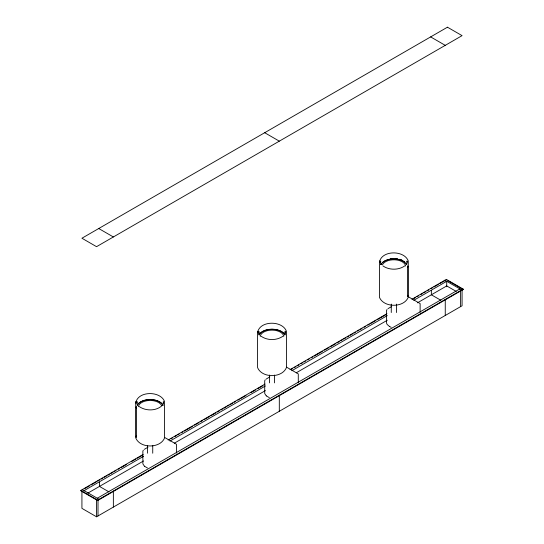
<?xml version="1.0" encoding="UTF-8"?>
<svg xmlns="http://www.w3.org/2000/svg" width="544" height="544" viewBox="0 0 544 544"><rect width="100%" height="100%" fill="white"/><g stroke="black" fill="none" stroke-linecap="round" stroke-linejoin="round"><path stroke-width="0.82" d="M135.742 401.628L135.742 437.927C140.019 448.63 160.303 448.63 164.58 437.927L164.58 401.628C160.555 390.599 137.557 390.742 135.742 403.084M136.972 403.022L136.972 401.69L136.972 404.144M147.587 453.22L147.587 445.366M152.735 453.22L152.735 445.366M163.356 402.948L163.343 401.69L163.343 404.144M257.584 331.282L257.584 367.588C261.861 378.284 282.139 378.284 286.416 367.588L286.416 331.282C282.438 320.239 259.291 320.382 257.584 332.738M269.423 382.874L269.423 375.02M274.577 382.874L274.577 375.02M379.42 260.943L379.42 297.242C383.697 307.945 403.981 307.945 408.258 297.242L408.258 260.943C404.178 249.907 381.249 250.063 379.42 262.398M391.265 312.535L391.265 304.089M396.413 312.535L396.413 304.089M266.111 379.127L269.831 376.87M407.034 262.256L407.028 261.004L407.028 263.459M284.798 333.914L285.185 331.344L285.185 334.621M143.351 450.153L142.861 451.16L142.888 463.91L144.439 466.222M265.193 379.814L264.704 380.848L264.731 393.564L266.281 395.876M387.036 309.468L386.546 310.488L386.573 323.231L387.151 324.469L389.504 326.509M162.2 405.45C156.495 411.128 145.812 411.23 139.23 406.565M282.928 336.219C276.638 340.666 267.362 340.666 261.072 336.219M404.77 265.88C398.541 270.368 389.001 270.198 382.962 265.921M144.33 449.33L147.988 447.216M388.008 308.638L391.673 306.53M411.917 299.268L446.352 279.385L463.168 289.095L463.168 289.517L97.648 500.548L80.832 490.844L80.832 490.423L143.174 454.43M168.137 440.014L265.064 384.057M290.027 369.641L386.954 313.684M84.49 488.73L89.604 485.778M91.066 484.935L96.186 481.977M97.648 481.134L99.851 479.862M101.32 479.012L102.789 478.169M104.251 477.319L106.454 476.048M107.923 475.198L109.392 474.354M110.86 473.504L113.064 472.233M114.532 471.383L116.001 470.54M118.204 469.268L119.673 468.418M121.142 467.568L126.283 464.603M131.424 461.632L135.83 459.088M137.299 458.245L142.44 455.274M171.074 438.743L172.543 437.893M174.746 436.621L176.215 435.771M177.684 434.928L179.153 434.078M181.356 432.806L182.825 431.956M184.294 431.113L192.365 426.448M194.568 425.177L198.975 422.634M200.444 421.784L202.647 420.512M204.116 419.662L209.256 416.697M210.725 415.847L215.866 412.882M217.335 412.032L219.538 410.761M221.007 409.918L222.476 409.068M223.944 408.218L226.148 406.946M227.616 406.096L229.078 405.253M230.547 404.403L232.75 403.131M234.219 402.281L235.688 401.438M237.891 400.166L239.36 399.316M240.829 398.466L245.97 395.502M251.11 392.53L255.517 389.987M257.72 388.715L262.861 385.75M290.761 369.641L292.23 368.791M294.433 367.52L295.902 366.676M297.371 365.826L298.84 364.976M301.043 363.705L302.512 362.855M303.98 362.012L305.449 361.162M307.652 359.89L309.121 359.04M311.324 357.768L312.786 356.925M314.255 356.075L322.334 351.41M324.537 350.139L328.943 347.596M330.412 346.746L335.553 343.781M337.022 342.931L339.225 341.659M340.694 340.816L342.162 339.966M343.631 339.116L345.834 337.844M347.303 337.001L348.772 336.151M350.241 335.301L352.444 334.03M353.913 333.18L355.375 332.336M357.578 331.065L359.047 330.215M360.516 329.365L361.984 328.522M364.188 327.25L365.656 326.4M367.86 325.128L369.328 324.278M370.797 323.435L375.938 320.464M377.407 319.614L385.485 314.956M414.12 298.418L415.589 297.575M417.058 296.725L418.526 295.875M420.73 294.603L422.198 293.76M423.667 292.91L425.87 291.638M427.339 290.788L428.808 289.938M431.004 288.674L432.466 287.83M433.928 286.987L438.314 284.451M439.776 283.608L444.89 280.656M143.528 456.334L84.123 490.634L84.123 491.055M169.966 441.068L265.418 385.961M291.856 370.695L387.314 315.588M413.746 300.322L446.719 281.289L446.719 286.776M87.774 493.163L143.528 460.972M174.372 443.17L265.418 390.606M296.262 372.796L387.314 320.232M417.418 302.845L446.719 285.933L456.226 291.414M80.832 490.423L97.648 500.126L463.168 289.095M81.926 491.477L81.926 508.361L96.546 516.8L462.074 305.769L462.074 289.728M389.518 326.516L391.163 327.298M269.321 397.637L266.308 395.896M147.485 467.983L144.466 466.242M430.637 36.91L445.257 45.349M264.69 132.716L279.31 141.154M447.814 280.656L454.029 284.24M454.396 284.451L458.782 286.987M459.15 287.198L463.168 289.517M444.89 280.235L461.706 289.938L461.706 290.36M445.992 281.289L446.719 281.71M440.871 300.281L431.365 294.794L431.365 290.571M408.469 296.834L420.124 303.572L420.131 312.358M98.743 228.528L113.363 236.966M286.627 367.18L298.282 373.912L298.289 382.704M164.784 437.526L176.446 444.258L176.446 453.05M108.977 491.898L99.47 486.411L99.47 482.188M259.202 333.914L258.815 331.344L258.815 334.621M380.644 262.256L380.657 261.004L380.657 264.275M460.612 290.571L460.612 306.612M459.877 289.306L459.877 288.884L97.281 498.229L97.281 498.651M446.352 279.385L446.352 279.813M445.257 299.438L445.257 315.472M279.31 395.243L279.31 411.284M113.363 491.055L113.363 507.09M99.11 499.705L99.11 499.283L82.294 489.58L82.294 490.001M98.008 499.916L98.008 515.957M97.648 500.126L97.648 500.548M96.546 499.916L96.546 516.8M382.412 264.84A11.832 6.827 0 0 1 394.869 259.808A11.832 6.827 0 0 1 405.627 266.016M380.882 264.602A13.416 7.745 0 0 1 381.677 263.337M382.847 262.167A13.416 7.745 0 0 1 404.831 262.167M406.001 263.337A13.416 7.745 0 0 1 406.803 264.602M381.058 264.602A13.233 7.643 0 0 1 393.842 258.937A13.233 7.643 0 0 1 406.626 264.602M390.232 258.794A13.954 8.058 0 0 1 391.816 258.604M395.862 258.604A13.954 8.058 0 0 1 397.453 258.794M399.738 259.277A13.954 8.058 0 0 1 401.846 259.978M407.742 267.281A13.954 8.058 0 0 0 407.742 265.873L407.742 296.704A13.954 8.058 0 0 0 407.742 295.304M260.216 336.355A11.832 6.827 0 0 1 272 330.12A11.832 6.827 0 0 1 283.784 336.355M259.039 334.948A13.416 7.745 0 0 1 272 329.208A13.416 7.745 0 0 1 284.961 334.948M259.216 334.948A13.233 7.643 0 0 1 272 329.283A13.233 7.643 0 0 1 284.784 334.948M138.373 406.701A11.832 6.827 0 0 1 149.131 400.493A11.832 6.827 0 0 1 161.588 405.532M137.197 405.294A13.416 7.745 0 0 1 150.158 399.548A13.416 7.745 0 0 1 163.118 405.294M136.258 435.989A13.954 8.058 0 0 0 136.258 437.396L136.258 406.565A13.954 8.058 0 0 0 136.258 407.966M137.374 405.287A13.233 7.643 0 0 1 150.158 399.622A13.233 7.643 0 0 1 162.942 405.287M447.454 27.2L81.926 238.231L96.546 246.677L462.074 35.639L447.454 27.2"/></g></svg>
